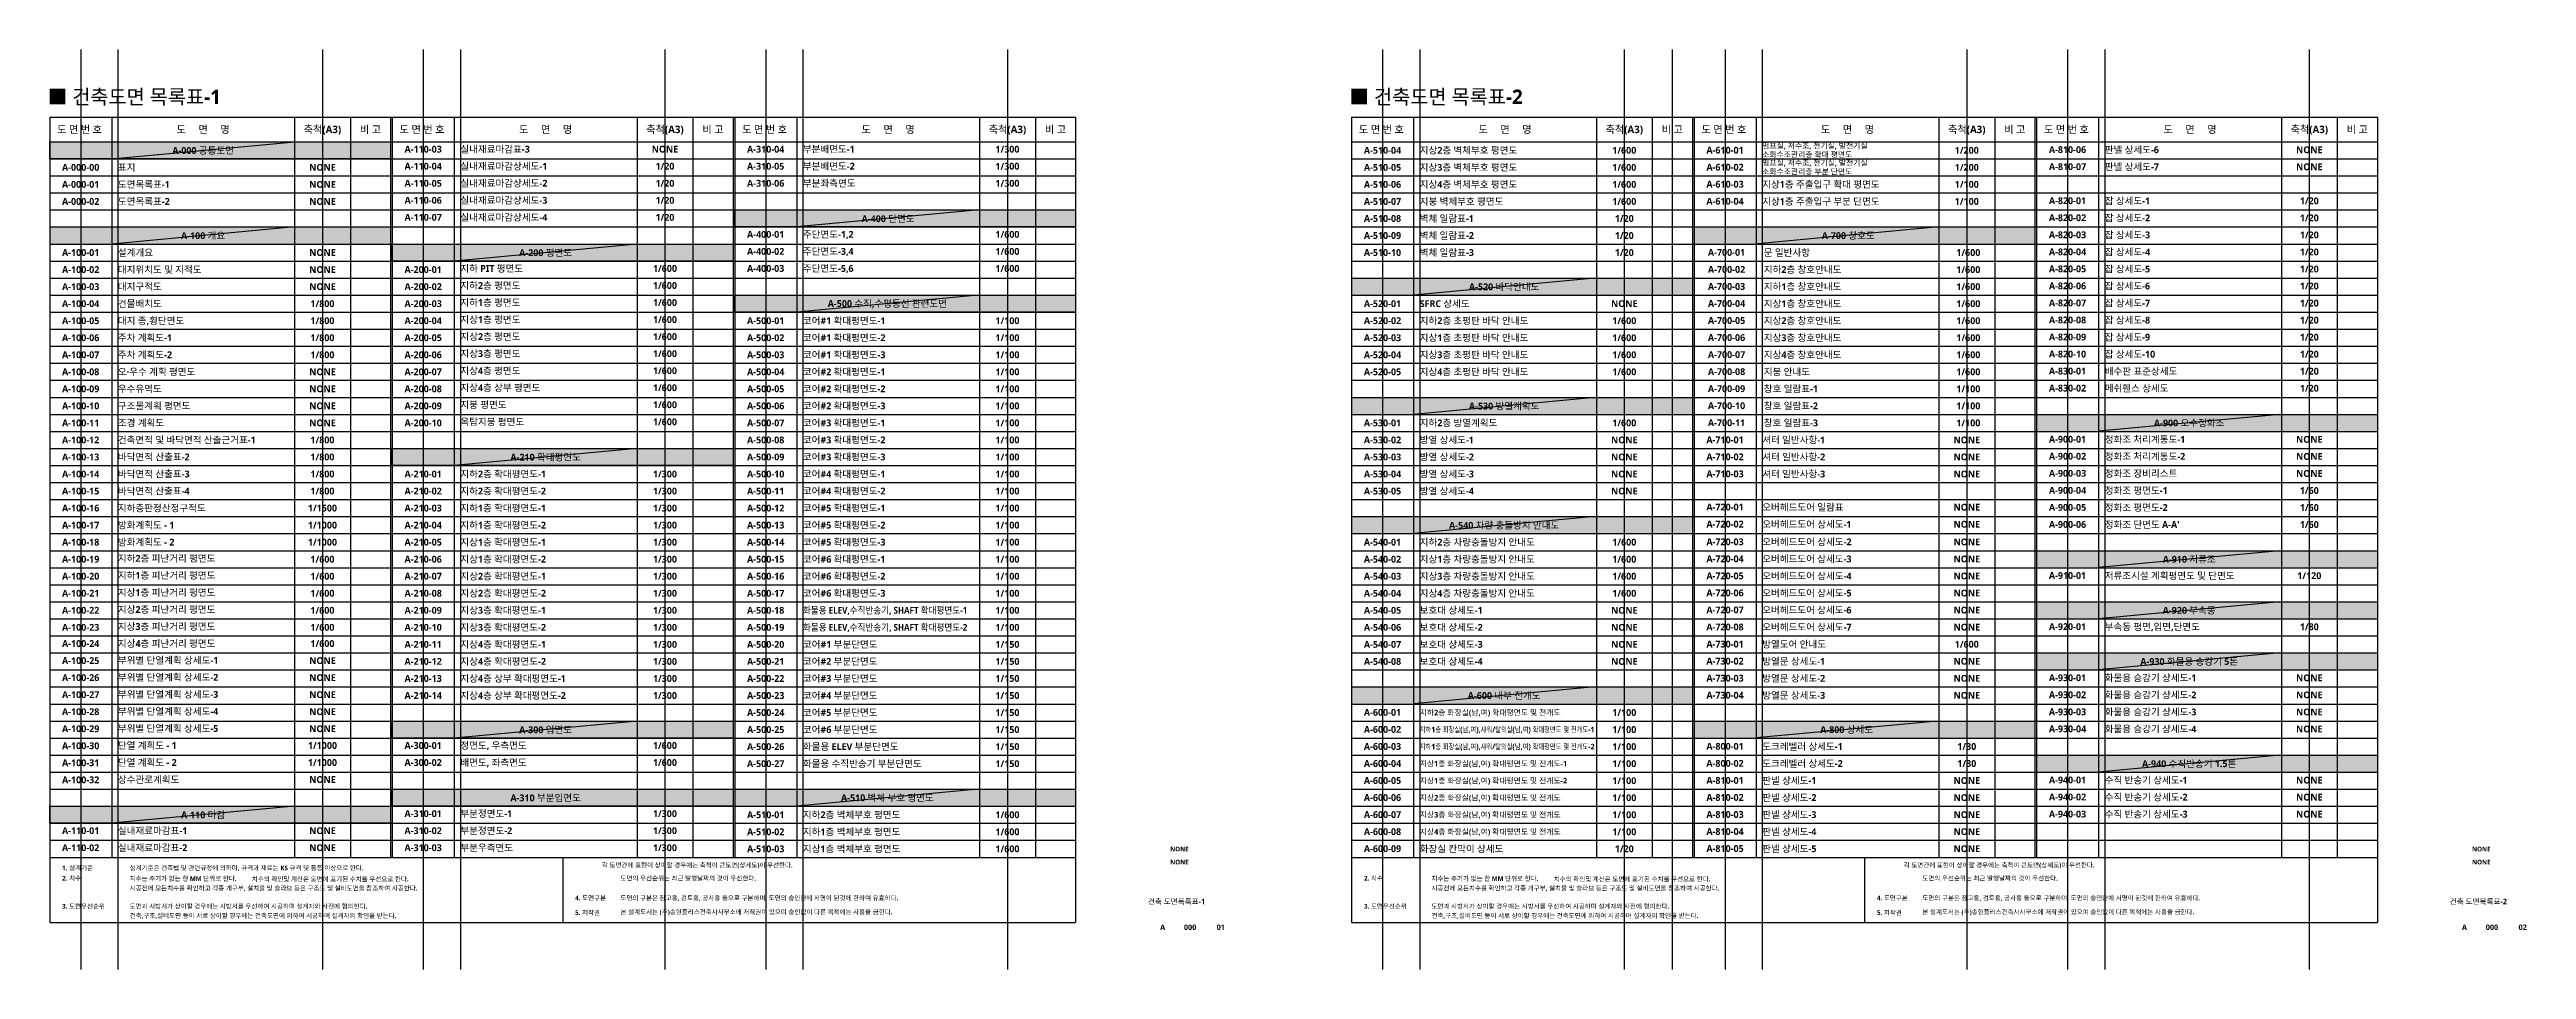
# Model space of a CAD drawing. Header units: millimetres. Extents: x 2420 to 190005487, y -34769 to 455456909.
# Drawn here: x 2420 to 82331, y -34769 to -5069 of the extents above; entities outside this region: 2.
import ezdxf
from ezdxf.enums import TextEntityAlignment as Align

# ---------------------------------------------------------------- set-up
doc = ezdxf.new("R2010")
doc.units = ezdxf.units.MM
doc.header["$LTSCALE"] = 400
doc.header["$MEASUREMENT"] = 0
doc.layers.get('0').update_dxf_attribs({"linetype": 'CONTINUOUS'})
for name, color, linetype in [('A-ANNO-GRA1', 7, 'CONTINUOUS'), ('A-ANNO-GRA3', 252, 'CONTINUOUS'), ('A-ANNO-TEXT1', 7, 'CONTINUOUS'), ('A-ANNO-TITL', 7, 'CONTINUOUS'), ('전면공지', 98, 'CONTINUOUS'), ('지적', 7, 'CONTINUOUS')]:
    doc.layers.add(name, color=color, linetype=linetype)
doc.layers.add('G(그리드1)', color=185, linetype='CONTINUOUS', plot=False)
doc.styles.add('2020음성 1차', font='NanumGothicBold.ttf')
doc.styles.add('SH_대대리576', font='NanumGothicBold.ttf')

msp = doc.modelspace()

# ---------------------------------------------------------------- hatches: boundary and pattern name
at = {"layer": 'A-ANNO-GRA3', "transparency": 33554687}
h = msp.add_hatch(color=256, dxfattribs=at)
h.dxf.hatch_style = 1
h.paths.add_polyline_path([(13425, -8599), (2425, -8599), (2425, -8049), (13425, -8049)])
h = msp.add_hatch(color=256, dxfattribs=at)
h.dxf.hatch_style = 1
h.paths.add_polyline_path([(35524, -10799), (24524, -10799), (24524, -10249), (35524, -10249)])
h = msp.add_hatch(color=256, dxfattribs=at)
h.dxf.hatch_style = 1
h.paths.add_polyline_path([(13425, -11349), (2425, -11349), (2425, -10799), (13425, -10799)])
h = msp.add_hatch(color=256, dxfattribs=at)
h.dxf.hatch_style = 1
h.paths.add_polyline_path([(66475, -11349), (55475, -11349), (55475, -10799), (66475, -10799)])
h = msp.add_hatch(color=256, dxfattribs=at)
h.dxf.hatch_style = 1
h.paths.add_polyline_path([(24475, -11899), (13475, -11899), (13475, -11349), (24475, -11349)])
h = msp.add_hatch(color=256, dxfattribs=at)
h.dxf.hatch_style = 1
h.paths.add_polyline_path([(55425, -12999), (44425, -12999), (44425, -12449), (55425, -12449)])
h = msp.add_hatch(color=256, dxfattribs=at)
h.dxf.hatch_style = 1
h.paths.add_polyline_path([(35525, -13549), (24525, -13549), (24525, -12999), (35525, -12999)])
h = msp.add_hatch(color=256, dxfattribs=at)
h.dxf.hatch_style = 1
h.paths.add_polyline_path([(55425, -16849), (44425, -16849), (44425, -16299), (55425, -16299)])
h = msp.add_hatch(color=256, dxfattribs=at)
h.dxf.hatch_style = 1
h.paths.add_polyline_path([(77525, -17399), (66525, -17399), (66525, -16849), (77525, -16849)])
h = msp.add_hatch(color=256, dxfattribs=at)
h.dxf.hatch_style = 1
h.paths.add_polyline_path([(24475, -18499), (13475, -18499), (13475, -17949), (24475, -17949)])
h = msp.add_hatch(color=256, dxfattribs=at)
h.dxf.hatch_style = 1
h.paths.add_polyline_path([(55425, -20699), (44425, -20699), (44425, -20149), (55425, -20149)])
h = msp.add_hatch(color=256, dxfattribs=at)
h.dxf.hatch_style = 1
h.paths.add_polyline_path([(77525, -21799), (66525, -21799), (66525, -21249), (77525, -21249)])
h = msp.add_hatch(color=256, dxfattribs=at)
h.dxf.hatch_style = 1
h.paths.add_polyline_path([(77525, -23449), (66525, -23449), (66525, -22899), (77525, -22899)])
h = msp.add_hatch(color=256, dxfattribs=at)
h.dxf.hatch_style = 1
h.paths.add_polyline_path([(77525, -25099), (66525, -25099), (66525, -24549), (77525, -24549)])
h = msp.add_hatch(color=256, dxfattribs=at)
h.dxf.hatch_style = 1
h.paths.add_polyline_path([(55424, -26199), (44424, -26199), (44424, -25649), (55424, -25649)])
h = msp.add_hatch(color=256, dxfattribs=at)
h.dxf.hatch_style = 1
h.paths.add_polyline_path([(24474, -27299), (13474, -27299), (13474, -26749), (24474, -26749)])
h = msp.add_hatch(color=256, dxfattribs=at)
h.dxf.hatch_style = 1
h.paths.add_polyline_path([(24475, -27299), (13475, -27299), (13475, -26749), (24475, -26749)])
h = msp.add_hatch(color=256, dxfattribs=at)
h.dxf.hatch_style = 1
h.paths.add_polyline_path([(66474, -27299), (55474, -27299), (55474, -26749), (66474, -26749)])
h = msp.add_hatch(color=256, dxfattribs=at)
h.dxf.hatch_style = 1
h.paths.add_polyline_path([(77525, -28399), (66525, -28399), (66525, -27849), (77525, -27849)])
h = msp.add_hatch(color=256, dxfattribs=at)
h.dxf.hatch_style = 1
h.paths.add_polyline_path([(13425, -30049), (2425, -30049), (2425, -29499), (13425, -29499)])
h = msp.add_hatch(color=256, dxfattribs=at)
h.dxf.hatch_style = 1
h.paths.add_polyline_path([(24475, -29499), (13475, -29499), (13475, -28949), (24475, -28949)])
h = msp.add_hatch(color=256, dxfattribs=at)
h.dxf.hatch_style = 1
h.paths.add_polyline_path([(35525, -29499), (24525, -29499), (24525, -28949), (35525, -28949)])
at = {"layer": '전면공지'}
h = msp.add_hatch(dxfattribs=at)
h.set_pattern_fill('AR-CONC', color=256, scale=16, angle=-9.49, style=0)
h.set_pattern_definition([(40.51, (11363348, 12541261.5), (2833.014353, -732.139701), [304.8, -3352.8]), (345.51, (11363348, 12541261.5), (-52.159262, 3108.041504), [243.84, -2682.24]), (90.961, (11363584, 12541200.5), (2780.863191, 2375.886343), [259.04, -2849.44]), (36.6942, (11363482, 12542063), (4166.99858, -1378.579773), [457.2, -5029.2]), (87.1456, (11363829.2, 12541948.3), (4399.193867, 3278.356057), [388.56, -4274.16]), (341.694, (11363482, 12542063), (4399.19857, 3278.348165), [365.76, -4023.36]), (11.51, (11363849.3, 12541795.7), (2122.861813, -2013.816423), [304.8, -3352.8]), (316.51, (11363849.3, 12541795.7), (1461.188903, 2743.641662), [243.84, -2682.24]), (61.9614, (11364026.2, 12541628), (3584.045211, 729.832811), [259.04, -2849.44]), (28.01, (11363348, 12541261.5), (271.7981618, 1326.2178708), [0, -2649.728, 0, -2722.88, 0, -2692.4]), (358.01, (11363348, 12541261.5), (1318.760218, 1404.6819193), [0, -1552.448, 0, -2588.768, 0, -1026.16]), (318.01, (11362454.1, 12541410.9), (2124.6468194, -448.0944792), [0, -1016, 0, -3169.92, 0, -4206.24]), (308.01, (11362053.3, 12541478), (2404.7063695, 10.490345), [0, -1320.8, 0, -2105.152, 0, -2987.04])])
h.paths.add_polyline_path([(189999372, 455456909), (190005487, 455455891), (190004749, 455451452), (189998633, 455452470)], flags=9)
at = {"layer": '지적', "linetype": 'ByBlock', "ltscale": 0.5}
msp.add_hatch(color=1, dxfattribs=at).paths.add_polyline_path([(188691881, 426398634), (188694772, 426415924)])

# ---------------------------------------------------------------- linework, layer by layer
for points in [[(13425, -8599), (2425, -8599), (2425, -8049), (13425, -8049)], [(35524, -10799), (24524, -10799), (24524, -10249), (35524, -10249)], [(35525, -10799), (24525, -10799), (24525, -10249), (35525, -10249)], [(24475, -11899), (13475, -11899), (13475, -11349), (24475, -11349)], [(35525, -13549), (24525, -13549), (24525, -12999), (35525, -12999)], [(24475, -18499), (13475, -18499), (13475, -17949), (24475, -17949)], [(24475, -18499), (13475, -18499), (13475, -17949), (24475, -17949)], [(24474, -27299), (13474, -27299), (13474, -26749), (24474, -26749)], [(24475, -27299), (13475, -27299), (13475, -26749), (24475, -26749)], [(24475, -27299), (13475, -27299), (13475, -26749), (24475, -26749)], [(24475, -27299), (13475, -27299), (13475, -26749), (24475, -26749)], [(13425, -30049), (2425, -30049), (2425, -29499), (13425, -29499)], [(13425, -30049), (2425, -30049), (2425, -29499), (13425, -29499)], [(24475, -29499), (13475, -29499), (13475, -28949), (24475, -28949)], [(24475, -29499), (13475, -29499), (13475, -28949), (24475, -28949)]]:
    msp.add_lwpolyline(points, close=True)
at = {"layer": 'A-ANNO-GRA1'}
for p, q in [((2425, -7249), (2425, -33249)), ((2425, -7249), (35525, -7249)), ((4425, -7249), (4425, -31149)), ((10325, -7249), (10325, -31149)), ((12125, -7249), (12125, -31149)), ((13425, -7249), (13425, -31149)), ((13475, -7249), (13475, -31149)), ((15475, -7249), (15475, -31149)), ((21375, -7249), (21375, -31149)), ((23175, -7249), (23175, -31149)), ((24475, -7249), (24475, -31149)), ((24525, -7249), (24525, -31149)), ((26525, -7249), (26525, -31149)), ((32425, -7249), (32425, -31149)), ((34225, -7249), (34225, -31149)), ((35525, -7249), (35525, -33249)), ((44425, -7249), (44425, -33249)), ((44425, -7249), (77525, -7249)), ((46425, -7249), (46425, -31149)), ((52325, -7249), (52325, -31149)), ((54125, -7249), (54125, -31149)), ((55425, -7249), (55425, -31149)), ((55475, -7249), (55475, -31149)), ((57475, -7249), (57475, -31149)), ((63375, -7249), (63375, -31149)), ((65175, -7249), (65175, -31149)), ((66475, -7249), (66475, -31149)), ((66525, -7249), (66525, -31149)), ((68525, -7249), (68525, -31149)), ((74425, -7249), (74425, -31149)), ((76225, -7249), (76225, -31149)), ((77525, -7249), (77525, -33249)), ((2425, -8049), (35525, -8049)), ((2425, -8599), (35525, -8599)), ((44425, -8049), (77525, -8049)), ((44425, -8599), (77525, -8599)), ((2425, -9149), (35525, -9149)), ((44425, -9149), (77525, -9149)), ((2425, -9699), (35525, -9699)), ((2425, -10249), (35525, -10249)), ((44425, -9699), (77525, -9699)), ((44425, -10249), (77525, -10249)), ((2425, -10799), (35525, -10799)), ((44425, -10799), (77525, -10799)), ((2425, -11349), (35525, -11349)), ((2425, -11899), (35525, -11899)), ((44425, -11349), (77525, -11349)), ((44425, -11899), (77525, -11899)), ((2425, -12449), (35525, -12449)), ((44425, -12449), (77525, -12449)), ((2425, -12999), (35525, -12999)), ((2425, -13549), (35525, -13549)), ((44425, -12999), (77525, -12999)), ((44425, -13549), (77525, -13549)), ((2425, -14099), (35525, -14099)), ((44425, -14099), (77525, -14099)), ((2425, -14649), (35525, -14649)), ((44425, -14649), (77525, -14649)), ((2425, -15199), (35525, -15199)), ((2425, -15749), (35525, -15749)), ((44425, -15199), (77525, -15199)), ((44425, -15749), (77525, -15749)), ((2425, -16299), (35525, -16299)), ((44425, -16299), (77525, -16299)), ((2425, -16849), (35525, -16849)), ((2425, -17399), (35525, -17399)), ((44425, -16849), (77525, -16849)), ((44425, -17399), (77525, -17399)), ((2425, -17949), (35525, -17949)), ((44425, -17949), (77525, -17949)), ((2425, -18499), (35525, -18499)), ((2425, -19049), (35525, -19049)), ((44425, -18499), (77525, -18499)), ((44425, -19049), (77525, -19049)), ((2425, -19599), (35525, -19599)), ((44425, -19599), (77525, -19599)), ((2425, -20149), (35525, -20149)), ((2425, -20699), (35525, -20699)), ((44425, -20149), (77525, -20149)), ((44425, -20699), (77525, -20699)), ((2425, -21249), (35525, -21249)), ((44425, -21249), (77525, -21249)), ((2425, -21799), (35525, -21799)), ((2425, -22349), (35525, -22349)), ((44425, -21799), (77525, -21799)), ((44425, -22349), (77525, -22349)), ((2425, -22899), (35525, -22899)), ((44425, -22899), (77525, -22899)), ((2425, -23449), (35525, -23449)), ((44425, -23449), (77525, -23449)), ((2425, -23999), (35525, -23999)), ((2425, -24549), (35525, -24549)), ((44425, -23999), (77525, -23999)), ((44425, -24549), (77525, -24549)), ((2425, -25099), (35525, -25099)), ((44425, -25099), (77525, -25099)), ((2425, -25649), (35525, -25649)), ((2425, -26199), (35525, -26199)), ((44425, -25649), (77525, -25649)), ((44425, -26199), (77525, -26199)), ((2425, -26749), (35525, -26749)), ((44425, -26749), (77525, -26749)), ((2425, -27299), (35525, -27299)), ((2425, -27849), (35525, -27849)), ((44425, -27299), (77525, -27299)), ((44425, -27849), (77525, -27849)), ((2425, -28399), (35525, -28399)), ((44425, -28399), (77525, -28399)), ((2425, -28949), (35525, -28949)), ((2425, -29499), (35525, -29499)), ((44425, -28949), (77525, -28949)), ((44425, -29499), (77525, -29499)), ((2425, -30049), (35525, -30049)), ((44425, -30049), (77525, -30049)), ((2425, -30599), (35525, -30599)), ((2425, -31149), (35525, -31149)), ((18975, -31149), (18975, -33249)), ((44425, -30599), (77525, -30599)), ((44425, -31149), (77525, -31149)), ((60975, -31149), (60975, -33249)), ((2425, -33249), (35525, -33249)), ((44425, -33249), (77525, -33249))]:
    msp.add_line(p, q, dxfattribs=at)
at = {"layer": 'G(그리드1)'}
for p, q in [((3425, -5069), (3425, -34769)), ((4625, -5069), (4625, -34769)), ((11225, -5069), (11225, -34769)), ((14475, -5069), (14475, -34769)), ((15675, -5069), (15675, -34769)), ((22275, -5069), (22275, -34769)), ((25525, -5069), (25525, -34769)), ((26725, -5069), (26725, -34769)), ((33325, -5069), (33325, -34769)), ((45425, -5069), (45425, -34769)), ((46625, -5069), (46625, -34769)), ((53225, -5069), (53225, -34769)), ((54775, -34769), (54775, -5069)), ((56475, -5069), (56475, -34769)), ((57675, -5069), (57675, -34769)), ((64275, -5069), (64275, -34769)), ((67525, -5069), (67525, -34769)), ((68725, -5069), (68725, -34769)), ((75325, -5069), (75325, -34769)), ((4425, -8599), (10325, -8049)), ((32424, -10249), (26524, -10799)), ((10325, -10799), (4425, -11349)), ((63375, -10799), (57525, -11344)), ((21375, -11349), (15475, -11899)), ((52275, -12449), (46425, -12999)), ((32375, -12999), (26525, -13549)), ((52275, -16299), (46425, -16849)), ((74375, -16849), (68525, -17394)), ((21375, -17949), (15475, -18499)), ((52275, -20149), (46425, -20699)), ((74375, -21249), (68525, -21794)), ((74375, -22899), (68525, -23444)), ((74375, -24549), (68525, -25094)), ((52274, -25649), (46425, -26194)), ((21374, -26749), (15474, -27299)), ((63324, -26749), (57475, -27294)), ((74375, -27849), (68525, -28394)), ((10325, -29499), (4425, -30049)), ((32375, -28949), (26525, -29494))]:
    msp.add_line(p, q, dxfattribs=at)

# ---------------------------------------------------------------- texts
at = {"layer": 'A-ANNO-TEXT1', "style": 'SH_대대리576'}
for s, height, p in [('■ 건축도면 목록표-1', 466.56, (2356, -6830)), ('■ 건축도면 목록표-2', 466.56, (44356, -6830)), ('2. 치수', 150, (2827, -31898)), ('1. 설계기준', 150, (2827, -31566)), ('설계기준은 건축법 및 관련규정에 의하며, 규격과 재료는 KS 규격 및 동등 이상으로 한다.', 150, (5003, -31566)), ('치수는 주기가 없는 한 MM 단위로 한다.', 150, (5003, -31908)), ('치수의 확인및 계산은 도면에 표기된 수치를 우선으로 한다.', 150, (8947, -31927)), ('각 도면간에 표현이 상이할 경우에는 축척이 큰도면(상세도)이 우선한다.', 150, (20240, -31475)), ('도면의 우선순위는 최근 발행날짜의 것이 우선한다.', 150, (20840, -31898)), ('2. 치수', 150, (44827, -31898)), ('치수는 주기가 없는 한 MM 단위로 한다.', 150, (47003, -31908)), ('치수의 확인및 계산은 도면에 표기된 수치를 우선으로 한다.', 150, (50947, -31927)), ('각 도면간에 표현이 상이할 경우에는 축척이 큰도면(상세도)이 우선한다.', 150, (62240, -31475)), ('도면의 우선순위는 최근 발행날짜의 것이 우선한다.', 150, (62840, -31898)), ('3. 도면우선순위', 150, (2827, -32804)), ('시공전에 모든치수를 확인하고 각종 개구부, 설치물 및 슬라브 등은 구조도 및 설비도면을 참조하여 시공한다.', 150, (5003, -32220)), ('도면과 시방서가 상이할 경우에는 시방서를 우선하여 시공하며 설계자와 사전에 협의한다.', 150, (5003, -32804)), ('4. 도면구분', 150, (19376, -32537)), ('도면의 구분은 참고용, 검토용, 공사용 등으로 구분하며, 도면의 승인란에 서명이 된것에 한하여 유효하다.', 150, (20840, -32537)), ('3. 도면우선순위', 150, (44827, -32804)), ('시공전에 모든치수를 확인하고 각종 개구부, 설치물 및 슬라브 등은 구조도 및 설비도면을 참조하여 시공한다.', 150, (47003, -32220)), ('도면과 시방서가 상이할 경우에는 시방서를 우선하여 시공하며 설계자와 사전에 협의한다.', 150, (47003, -32804)), ('4. 도면구분', 150, (61376, -32537)), ('도면의 구분은 참고용, 검토용, 공사용 등으로 구분하며, 도면의 승인란에 서명이 된것에 한하여 유효하다.', 150, (62840, -32537)), ('건축,구조,설비도면 등이 서로 상이할 경우에는 건축도면에 의하여 시공하며 설계자의 확인을 받는다.', 150, (5003, -33107)), ('5. 저작권', 150, (19376, -33008)), ('본 설계도서는 (주)송현플러스건축사사무소에 저작권이 있으며 승인없이 다른 목적에는 사용을 금한다.', 150, (20840, -32989)), ('건축,구조,설비도면 등이 서로 상이할 경우에는 건축도면에 의하여 시공하며 설계자의 확인을 받는다.', 150, (47003, -33107)), ('5. 저작권', 150, (61376, -33008)), ('본 설계도서는 (주)송현플러스건축사사무소에 저작권이 있으며 승인없이 다른 목적에는 사용을 금한다.', 150, (62840, -32989))]:
    msp.add_text(s, height=height, dxfattribs=at).set_placement(p)
for s, height, p in [('도 면 번 호', 240, (3388, -7640)), ('도 면 번 호', 240, (14438, -7640)), ('도 면 번 호', 240, (25488, -7640)), ('도 면 번 호', 240, (45388, -7640)), ('도 면 번 호', 240, (56438, -7640)), ('도 면 번 호', 240, (67488, -7640)), ('A-000 공통도면', 220, (7375, -8324)), ('A-100 개요', 220, (7375, -11074)), ('A-400 단면도', 220, (29474, -10524)), ('A-700 창호도', 220, (60450, -11071)), ('A-200 평면도', 220, (18425, -11624)), ('A-520 바닥안내도', 220, (49350, -12724)), ('A-500 수직,수평동선 관련도면', 220, (29450, -13274)), ('A-530 방열계획도', 220, (49350, -16574)), ('A-900 오수정화조', 220, (71450, -17121)), ('A-210 확대평면도', 220, (18425, -18224)), ('A-540 차량 충돌방지 안내도', 220, (49350, -20424)), ('A-910 저류조', 220, (71450, -21521)), ('A-920 부속동', 220, (71450, -23171)), ('A-930 화물용 승강기 5톤', 220, (71450, -24821)), ('A-600 내부 전개도', 220, (49349, -25921)), ('A-300 입면도', 220, (18424, -27024)), ('A-300 입면도', 220, (18425, -27024)), ('A-800 상세도', 220, (60399, -27021)), ('A-940 수직반송기 1.5톤', 220, (71450, -28121)), ('A-310 부분입면도', 220, (18425, -29224)), ('A-510 벽체 부호 평면도', 220, (29450, -29221)), ('A-110 마감', 220, (7375, -29774))]:
    msp.add_text(s, height=height, dxfattribs=at).set_placement(p, align=Align.MIDDLE)
at = {"layer": 'A-ANNO-TEXT1'}
for s, height, style, p in [('도     면     명', 240, 'SH_대대리576', (7375, -7649)), ('축척(A3)', 240, 'SH_대대리576', (11225, -7649)), ('비 고', 240, 'SH_대대리576', (12775, -7649)), ('도     면     명', 240, 'SH_대대리576', (18425, -7649)), ('축척(A3)', 240, 'SH_대대리576', (22275, -7649)), ('비 고', 240, 'SH_대대리576', (23825, -7649)), ('도     면     명', 240, 'SH_대대리576', (29475, -7649)), ('축척(A3)', 240, 'SH_대대리576', (33325, -7649)), ('비 고', 240, 'SH_대대리576', (34875, -7649)), ('도     면     명', 240, 'SH_대대리576', (49375, -7649)), ('축척(A3)', 240, 'SH_대대리576', (53225, -7649)), ('비 고', 240, 'SH_대대리576', (54775, -7649)), ('도     면     명', 240, 'SH_대대리576', (60425, -7649)), ('축척(A3)', 240, 'SH_대대리576', (64275, -7649)), ('비 고', 240, 'SH_대대리576', (65825, -7649)), ('도     면     명', 240, 'SH_대대리576', (71475, -7649)), ('축척(A3)', 240, 'SH_대대리576', (75325, -7649)), ('비 고', 240, 'SH_대대리576', (76875, -7649)), ('A-000-00', 220, 'SH_대대리576', (3425, -8874)), ('NONE', 220, 'SH_대대리576', (11225, -8874)), ('A-110-03', 220, 'SH_대대리576', (14475, -8288)), ('A-110-04', 220, 'SH_대대리576', (14475, -8838)), ('NONE', 220, 'SH_대대리576', (22275, -8288)), ('1/20', 220, 'SH_대대리576', (22275, -8838)), ('A-310-04', 220, 'SH_대대리576', (25524, -8288)), ('A-310-05', 220, 'SH_대대리576', (25524, -8838)), ('1/300', 220, 'SH_대대리576', (33324, -8288)), ('1/300', 220, 'SH_대대리576', (33324, -8838)), ('A-510-04', 220, 'SH_대대리576', (45425, -8324)), ('A-510-05', 220, 'SH_대대리576', (45425, -8874)), ('1/600', 220, 'SH_대대리576', (53225, -8324)), ('1/600', 220, 'SH_대대리576', (53225, -8874)), ('A-610-01', 220, 'SH_대대리576', (56475, -8319)), ('A-610-02', 220, 'SH_대대리576', (56475, -8869)), ('1/200', 220, 'SH_대대리576', (64275, -8324)), ('1/200', 220, 'SH_대대리576', (64275, -8874)), ('A-000-01', 220, 'SH_대대리576', (3425, -9424)), ('NONE', 220, 'SH_대대리576', (11225, -9424)), ('A-110-05', 220, 'SH_대대리576', (14475, -9388)), ('1/20', 220, 'SH_대대리576', (22275, -9388)), ('A-310-06', 220, 'SH_대대리576', (25524, -9388)), ('1/300', 220, 'SH_대대리576', (33324, -9388)), ('A-510-06', 220, 'SH_대대리576', (45425, -9424)), ('1/600', 220, 'SH_대대리576', (53225, -9424)), ('A-610-03', 220, 'SH_대대리576', (56475, -9419)), ('1/100', 220, 'SH_대대리576', (64275, -9424)), ('A-000-02', 220, 'SH_대대리576', (3425, -9974)), ('NONE', 220, 'SH_대대리576', (11225, -9974)), ('A-110-06', 220, 'SH_대대리576', (14475, -9938)), ('A-110-07', 220, 'SH_대대리576', (14475, -10488)), ('1/20', 220, 'SH_대대리576', (22275, -9938)), ('1/20', 220, 'SH_대대리576', (22275, -10488)), ('A-510-07', 220, 'SH_대대리576', (45425, -9974)), ('1/600', 220, 'SH_대대리576', (53225, -9974)), ('A-610-04', 220, 'SH_대대리576', (56475, -9969)), ('1/100', 220, 'SH_대대리576', (64275, -9974)), ('A-820-01', 220, 'SH_대대리576', (67525, -9951)), ('A-820-02', 220, 'SH_대대리576', (67525, -10501)), ('1/20', 220, 'SH_대대리576', (75325, -9956)), ('A-400-01', 220, 'SH_대대리576', (25524, -11038)), ('1/600', 220, 'SH_대대리576', (33324, -11038)), ('A-510-08', 220, 'SH_대대리576', (45425, -10524)), ('A-510-09', 220, 'SH_대대리576', (45425, -11074)), ('1/20', 220, 'SH_대대리576', (53225, -10524)), ('1/20', 220, 'SH_대대리576', (53225, -11074)), ('A-820-03', 220, 'SH_대대리576', (67525, -11051)), ('1/20', 220, 'SH_대대리576', (75325, -10506)), ('1/20', 220, 'SH_대대리576', (75325, -11056)), ('A-100-01', 220, 'SH_대대리576', (3425, -11624)), ('NONE', 220, 'SH_대대리576', (11225, -11624)), ('A-400-02', 220, 'SH_대대리576', (25524, -11588)), ('1/600', 220, 'SH_대대리576', (33324, -11588)), ('A-510-10', 220, 'SH_대대리576', (45425, -11624)), ('1/20', 220, 'SH_대대리576', (53225, -11624)), ('A-700-01', 220, 'SH_대대리576', (56525, -11619)), ('1/600', 220, 'SH_대대리576', (64325, -11624)), ('A-820-04', 220, 'SH_대대리576', (67525, -11601)), ('1/20', 220, 'SH_대대리576', (75325, -11606)), ('A-100-02', 220, 'SH_대대리576', (3425, -12174)), ('A-100-03', 220, 'SH_대대리576', (3425, -12724)), ('NONE', 220, 'SH_대대리576', (11225, -12174)), ('NONE', 220, 'SH_대대리576', (11225, -12724)), ('A-200-01', 220, '2020음성 1차', (14475, -12174)), ('A-200-02', 220, '2020음성 1차', (14475, -12724)), ('1/600', 220, 'SH_대대리576', (22275, -12138)), ('1/600', 220, 'SH_대대리576', (22275, -12688)), ('A-400-03', 220, 'SH_대대리576', (25524, -12138)), ('1/600', 220, 'SH_대대리576', (33324, -12138)), ('A-700-02', 220, 'SH_대대리576', (56525, -12169)), ('A-700-03', 220, 'SH_대대리576', (56525, -12719)), ('1/600', 220, 'SH_대대리576', (64325, -12174)), ('1/600', 220, 'SH_대대리576', (64325, -12724)), ('A-820-05', 220, 'SH_대대리576', (67525, -12151)), ('A-820-06', 220, 'SH_대대리576', (67525, -12701)), ('1/20', 220, 'SH_대대리576', (75325, -12156)), ('1/20', 220, 'SH_대대리576', (75325, -12706)), ('A-100-04', 220, 'SH_대대리576', (3425, -13274)), ('1/800', 220, 'SH_대대리576', (11225, -13274)), ('A-200-03', 220, '2020음성 1차', (14475, -13274)), ('1/600', 220, 'SH_대대리576', (22275, -13238)), ('A-520-01', 220, 'SH_대대리576', (45425, -13274)), ('NONE', 220, 'SH_대대리576', (53225, -13274)), ('A-700-04', 220, 'SH_대대리576', (56525, -13269)), ('1/600', 220, 'SH_대대리576', (64325, -13274)), ('A-820-07', 220, 'SH_대대리576', (67525, -13251)), ('1/20', 220, 'SH_대대리576', (75325, -13256)), ('A-100-05', 220, 'SH_대대리576', (3425, -13824)), ('A-100-06', 220, 'SH_대대리576', (3425, -14374)), ('1/800', 220, 'SH_대대리576', (11225, -13824)), ('1/800', 220, 'SH_대대리576', (11225, -14374)), ('A-200-04', 220, '2020음성 1차', (14475, -13824)), ('A-200-05', 220, '2020음성 1차', (14475, -14374)), ('1/600', 220, 'SH_대대리576', (22275, -13788)), ('1/600', 220, 'SH_대대리576', (22275, -14338)), ('A-500-01', 220, 'SH_대대리576', (25525, -13824)), ('A-500-02', 220, 'SH_대대리576', (25525, -14374)), ('1/100', 220, 'SH_대대리576', (33325, -13824)), ('1/100', 220, 'SH_대대리576', (33325, -14374)), ('A-520-02', 220, 'SH_대대리576', (45425, -13824)), ('A-520-03', 220, 'SH_대대리576', (45425, -14374)), ('1/600', 220, 'SH_대대리576', (53225, -13824)), ('1/600', 220, 'SH_대대리576', (53225, -14374)), ('A-700-05', 220, 'SH_대대리576', (56525, -13819)), ('A-700-06', 220, 'SH_대대리576', (56525, -14369)), ('1/600', 220, 'SH_대대리576', (64325, -13824)), ('1/600', 220, 'SH_대대리576', (64325, -14374)), ('A-820-08', 220, 'SH_대대리576', (67525, -13801)), ('A-820-09', 220, 'SH_대대리576', (67525, -14351)), ('1/20', 220, 'SH_대대리576', (75325, -13806)), ('1/20', 220, 'SH_대대리576', (75325, -14356)), ('A-100-07', 220, 'SH_대대리576', (3425, -14924)), ('1/800', 220, 'SH_대대리576', (11225, -14924)), ('A-200-06', 220, '2020음성 1차', (14475, -14924)), ('1/600', 220, 'SH_대대리576', (22275, -14888)), ('A-500-03', 220, 'SH_대대리576', (25525, -14924)), ('1/100', 220, 'SH_대대리576', (33325, -14924)), ('A-520-04', 220, 'SH_대대리576', (45425, -14924)), ('1/600', 220, 'SH_대대리576', (53225, -14924)), ('A-700-07', 220, 'SH_대대리576', (56525, -14919)), ('1/600', 220, 'SH_대대리576', (64325, -14924)), ('A-820-10', 220, 'SH_대대리576', (67525, -14901)), ('1/20', 220, 'SH_대대리576', (75325, -14906)), ('A-100-08', 220, 'SH_대대리576', (3425, -15474)), ('A-100-09', 220, 'SH_대대리576', (3425, -16024)), ('NONE', 220, 'SH_대대리576', (11225, -15474)), ('NONE', 220, 'SH_대대리576', (11225, -16024)), ('A-200-07', 220, '2020음성 1차', (14475, -15474)), ('A-200-08', 220, '2020음성 1차', (14475, -16024)), ('1/600', 220, 'SH_대대리576', (22275, -15438)), ('1/600', 220, 'SH_대대리576', (22275, -15988)), ('A-500-04', 220, 'SH_대대리576', (25525, -15474)), ('A-500-05', 220, 'SH_대대리576', (25525, -16024)), ('1/100', 220, 'SH_대대리576', (33325, -15474)), ('1/100', 220, 'SH_대대리576', (33325, -16024)), ('A-520-05', 220, 'SH_대대리576', (45425, -15474)), ('1/600', 220, 'SH_대대리576', (53225, -15474)), ('A-700-08', 220, 'SH_대대리576', (56525, -15469)), ('A-700-09', 220, 'SH_대대리576', (56525, -16019)), ('1/600', 220, 'SH_대대리576', (64325, -15474)), ('1/100', 220, 'SH_대대리576', (64325, -16024)), ('A-830-01', 220, 'SH_대대리576', (67525, -15451)), ('A-830-02', 220, 'SH_대대리576', (67525, -16001)), ('1/20', 220, 'SH_대대리576', (75325, -15456)), ('1/20', 220, 'SH_대대리576', (75325, -16006)), ('A-100-10', 220, 'SH_대대리576', (3425, -16574)), ('NONE', 220, 'SH_대대리576', (11225, -16574)), ('A-200-09', 220, '2020음성 1차', (14475, -16574)), ('1/600', 220, 'SH_대대리576', (22275, -16538)), ('A-500-06', 220, 'SH_대대리576', (25525, -16574)), ('1/100', 220, 'SH_대대리576', (33325, -16574)), ('A-700-10', 220, 'SH_대대리576', (56525, -16569)), ('1/100', 220, 'SH_대대리576', (64325, -16574)), ('A-100-11', 220, 'SH_대대리576', (3425, -17124)), ('A-100-12', 220, 'SH_대대리576', (3425, -17674)), ('NONE', 220, 'SH_대대리576', (11225, -17124)), ('1/800', 220, 'SH_대대리576', (11225, -17674)), ('A-200-10', 220, '2020음성 1차', (14475, -17124)), ('1/600', 220, 'SH_대대리576', (22275, -17088)), ('A-500-07', 220, 'SH_대대리576', (25525, -17124)), ('A-500-08', 220, 'SH_대대리576', (25525, -17674)), ('1/100', 220, 'SH_대대리576', (33325, -17124)), ('1/100', 220, 'SH_대대리576', (33325, -17674)), ('A-530-01', 220, 'SH_대대리576', (45425, -17124)), ('A-530-02', 220, 'SH_대대리576', (45425, -17674)), ('NONE', 220, 'SH_대대리576', (53225, -17674)), ('1/600', 220, 'SH_대대리576', (53225, -17124)), ('A-710-01', 220, 'SH_대대리576', (56475, -17669)), ('A-700-11', 220, 'SH_대대리576', (56525, -17119)), ('NONE', 220, 'SH_대대리576', (64275, -17674)), ('1/100', 220, 'SH_대대리576', (64325, -17124)), ('A-900-01', 220, 'SH_대대리576', (67525, -17651)), ('NONE', 220, 'SH_대대리576', (75325, -17656)), ('A-100-13', 220, 'SH_대대리576', (3425, -18224)), ('1/800', 220, 'SH_대대리576', (11225, -18224)), ('A-500-09', 220, 'SH_대대리576', (25525, -18224)), ('1/100', 220, 'SH_대대리576', (33325, -18224)), ('A-530-03', 220, 'SH_대대리576', (45425, -18224)), ('NONE', 220, 'SH_대대리576', (53225, -18224)), ('A-710-02', 220, 'SH_대대리576', (56475, -18219)), ('NONE', 220, 'SH_대대리576', (64275, -18224)), ('A-900-02', 220, 'SH_대대리576', (67525, -18201)), ('NONE', 220, 'SH_대대리576', (75325, -18206)), ('A-100-14', 220, 'SH_대대리576', (3425, -18774)), ('1/800', 220, 'SH_대대리576', (11225, -18774)), ('A-210-01', 220, 'SH_대대리576', (14475, -18774)), ('1/300', 220, 'SH_대대리576', (22275, -18774)), ('A-500-10', 220, 'SH_대대리576', (25525, -18774)), ('1/100', 220, 'SH_대대리576', (33325, -18774)), ('A-530-04', 220, 'SH_대대리576', (45425, -18774)), ('NONE', 220, 'SH_대대리576', (53225, -18774)), ('A-900-03', 220, 'SH_대대리576', (67525, -18751)), ('NONE', 220, 'SH_대대리576', (75325, -18756)), ('A-100-15', 220, 'SH_대대리576', (3425, -19324)), ('A-100-16', 220, 'SH_대대리576', (3425, -19874)), ('1/1500', 220, 'SH_대대리576', (11225, -19874)), ('1/800', 220, 'SH_대대리576', (11225, -19324)), ('A-210-02', 220, 'SH_대대리576', (14475, -19324)), ('A-210-03', 220, 'SH_대대리576', (14475, -19874)), ('1/300', 220, 'SH_대대리576', (22275, -19324)), ('1/300', 220, 'SH_대대리576', (22275, -19874)), ('A-500-11', 220, 'SH_대대리576', (25525, -19324)), ('A-500-12', 220, 'SH_대대리576', (25525, -19874)), ('1/100', 220, 'SH_대대리576', (33325, -19324)), ('1/100', 220, 'SH_대대리576', (33325, -19874)), ('A-530-05', 220, 'SH_대대리576', (45425, -19324)), ('NONE', 220, 'SH_대대리576', (53225, -19324)), ('A-900-04', 220, 'SH_대대리576', (67525, -19301)), ('A-900-05', 220, 'SH_대대리576', (67525, -19851)), ('1/60', 220, 'SH_대대리576', (75325, -19306)), ('1/60', 220, 'SH_대대리576', (75325, -19856)), ('A-100-17', 220, 'SH_대대리576', (3425, -20424)), ('1/1000', 220, 'SH_대대리576', (11225, -20424)), ('A-210-04', 220, 'SH_대대리576', (14475, -20424)), ('1/300', 220, 'SH_대대리576', (22275, -20424)), ('A-500-13', 220, 'SH_대대리576', (25525, -20424)), ('1/100', 220, 'SH_대대리576', (33325, -20424)), ('A-900-06', 220, 'SH_대대리576', (67525, -20401)), ('1/60', 220, 'SH_대대리576', (75325, -20406)), ('A-100-18', 220, 'SH_대대리576', (3425, -20974)), ('A-100-19', 220, 'SH_대대리576', (3425, -21524)), ('1/1000', 220, 'SH_대대리576', (11225, -20974)), ('1/600', 220, 'SH_대대리576', (11225, -21524)), ('A-210-05', 220, '2020음성 1차', (14475, -20974)), ('A-210-06', 220, '2020음성 1차', (14475, -21524)), ('1/300', 220, 'SH_대대리576', (22275, -20974)), ('1/300', 220, 'SH_대대리576', (22275, -21524)), ('A-500-14', 220, 'SH_대대리576', (25525, -20974)), ('A-500-15', 220, 'SH_대대리576', (25525, -21524)), ('1/100', 220, 'SH_대대리576', (33325, -20974)), ('1/100', 220, 'SH_대대리576', (33325, -21524)), ('A-540-01', 220, 'SH_대대리576', (45425, -20974)), ('A-540-02', 220, 'SH_대대리576', (45425, -21524)), ('1/600', 220, 'SH_대대리576', (53225, -20974)), ('1/600', 220, 'SH_대대리576', (53225, -21524)), ('A-100-20', 220, 'SH_대대리576', (3425, -22074)), ('1/600', 220, 'SH_대대리576', (11225, -22074)), ('A-210-07', 220, '2020음성 1차', (14475, -22074)), ('1/300', 220, 'SH_대대리576', (22275, -22074)), ('A-500-16', 220, 'SH_대대리576', (25525, -22074)), ('1/100', 220, 'SH_대대리576', (33325, -22074)), ('A-540-03', 220, 'SH_대대리576', (45425, -22074)), ('1/600', 220, 'SH_대대리576', (53225, -22074)), ('A-910-01', 220, 'SH_대대리576', (67525, -22051)), ('1/120', 220, 'SH_대대리576', (75325, -22056)), ('A-100-21', 220, 'SH_대대리576', (3425, -22624)), ('A-100-22', 220, 'SH_대대리576', (3425, -23174)), ('1/600', 220, 'SH_대대리576', (11225, -22624)), ('1/600', 220, 'SH_대대리576', (11225, -23174)), ('A-210-08', 220, '2020음성 1차', (14475, -22624)), ('A-210-09', 220, '2020음성 1차', (14475, -23174)), ('1/300', 220, 'SH_대대리576', (22275, -22624)), ('1/300', 220, 'SH_대대리576', (22275, -23174)), ('A-500-17', 220, 'SH_대대리576', (25525, -22624)), ('A-500-18', 220, 'SH_대대리576', (25525, -23174)), ('1/100', 220, 'SH_대대리576', (33325, -22624)), ('1/100', 220, 'SH_대대리576', (33325, -23174)), ('A-540-04', 220, 'SH_대대리576', (45425, -22624)), ('A-540-05', 220, 'SH_대대리576', (45426, -23174)), ('NONE', 220, 'SH_대대리576', (53226, -23174)), ('1/600', 220, 'SH_대대리576', (53225, -22624)), ('A-720-07', 220, 'SH_대대리576', (56475, -23162)), ('NONE', 220, 'SH_대대리576', (64275, -23166)), ('A-100-23', 220, 'SH_대대리576', (3425, -23724)), ('1/600', 220, 'SH_대대리576', (11225, -23724)), ('A-210-10', 220, '2020음성 1차', (14475, -23724)), ('1/300', 220, 'SH_대대리576', (22275, -23724)), ('A-500-19', 220, 'SH_대대리576', (25525, -23724)), ('1/100', 220, 'SH_대대리576', (33325, -23724)), ('A-540-06', 220, 'SH_대대리576', (45426, -23724)), ('NONE', 220, 'SH_대대리576', (53226, -23724)), ('A-720-08', 220, 'SH_대대리576', (56475, -23712)), ('NONE', 220, 'SH_대대리576', (64275, -23716)), ('A-920-01', 220, 'SH_대대리576', (67525, -23701)), ('1/80', 220, 'SH_대대리576', (75325, -23706)), ('A-100-24', 220, 'SH_대대리576', (3425, -24247)), ('A-100-25', 220, 'SH_대대리576', (3425, -24797)), ('NONE', 220, 'SH_대대리576', (11225, -24797)), ('1/600', 220, 'SH_대대리576', (11225, -24247)), ('A-210-11', 220, '2020음성 1차', (14475, -24274)), ('A-210-12', 220, '2020음성 1차', (14475, -24824)), ('1/300', 220, 'SH_대대리576', (22275, -24274)), ('1/300', 220, 'SH_대대리576', (22275, -24824)), ('A-500-20', 220, 'SH_대대리576', (25525, -24274)), ('A-500-21', 220, 'SH_대대리576', (25525, -24824)), ('1/150', 220, 'SH_대대리576', (33325, -24274)), ('1/150', 220, 'SH_대대리576', (33325, -24824)), ('A-540-07', 220, 'SH_대대리576', (45426, -24274)), ('A-540-08', 220, 'SH_대대리576', (45426, -24824)), ('NONE', 220, 'SH_대대리576', (53226, -24274)), ('NONE', 220, 'SH_대대리576', (53226, -24824)), ('A-730-01', 220, 'SH_대대리576', (56475, -24265)), ('A-730-02', 220, 'SH_대대리576', (56475, -24815)), ('NONE', 220, 'SH_대대리576', (64275, -24820)), ('1/600', 220, 'SH_대대리576', (64275, -24270)), ('A-100-26', 220, 'SH_대대리576', (3425, -25347)), ('NONE', 220, 'SH_대대리576', (11225, -25347)), ('A-210-13', 220, '2020음성 1차', (14475, -25374)), ('1/300', 220, 'SH_대대리576', (22275, -25374)), ('A-500-22', 220, 'SH_대대리576', (25525, -25374)), ('1/150', 220, 'SH_대대리576', (33325, -25374)), ('A-730-03', 220, 'SH_대대리576', (56475, -25365)), ('NONE', 220, 'SH_대대리576', (64275, -25370)), ('A-100-27', 220, 'SH_대대리576', (3425, -25897)), ('A-100-28', 220, 'SH_대대리576', (3425, -26447)), ('NONE', 220, 'SH_대대리576', (11225, -25897)), ('NONE', 220, 'SH_대대리576', (11225, -26447)), ('A-210-14', 220, '2020음성 1차', (14475, -25924)), ('1/300', 220, 'SH_대대리576', (22275, -25924)), ('A-500-23', 220, 'SH_대대리576', (25525, -25924)), ('A-500-24', 220, 'SH_대대리576', (25525, -26474)), ('1/150', 220, 'SH_대대리576', (33325, -25924)), ('1/150', 220, 'SH_대대리576', (33325, -26474)), ('A-600-01', 220, 'SH_대대리576', (45425, -26469)), ('1/100', 220, 'SH_대대리576', (53225, -26474)), ('A-730-04', 220, 'SH_대대리576', (56475, -25915)), ('NONE', 220, 'SH_대대리576', (64275, -25920)), ('A-100-29', 220, 'SH_대대리576', (3425, -26997)), ('NONE', 220, 'SH_대대리576', (11225, -26997)), ('A-500-25', 220, 'SH_대대리576', (25525, -27024)), ('1/150', 220, 'SH_대대리576', (33325, -27024)), ('A-600-02', 220, 'SH_대대리576', (45425, -27019)), ('1/100', 220, 'SH_대대리576', (53225, -27024)), ('A-100-30', 220, 'SH_대대리576', (3425, -27547)), ('1/1000', 220, 'SH_대대리576', (11225, -27538)), ('A-300-01', 220, 'SH_대대리576', (14474, -27538)), ('1/600', 220, 'SH_대대리576', (22274, -27538)), ('A-500-26', 220, 'SH_대대리576', (25525, -27574)), ('1/150', 220, 'SH_대대리576', (33325, -27574)), ('A-600-03', 220, 'SH_대대리576', (45425, -27569)), ('1/100', 220, 'SH_대대리576', (53225, -27574)), ('A-100-31', 220, 'SH_대대리576', (3425, -28097)), ('A-100-32', 220, 'SH_대대리576', (3425, -28647)), ('1/1000', 220, 'SH_대대리576', (11225, -28088)), ('NONE', 220, 'SH_대대리576', (11225, -28638)), ('A-300-02', 220, 'SH_대대리576', (14474, -28088)), ('1/600', 220, 'SH_대대리576', (22274, -28088)), ('A-500-27', 220, 'SH_대대리576', (25525, -28124)), ('1/150', 220, 'SH_대대리576', (33325, -28124)), ('A-600-04', 220, 'SH_대대리576', (45425, -28119)), ('A-600-05', 220, 'SH_대대리576', (45425, -28669)), ('1/100', 220, 'SH_대대리576', (53225, -28124)), ('1/100', 220, 'SH_대대리576', (53225, -28674)), ('A-600-06', 220, 'SH_대대리576', (45425, -29219)), ('1/100', 220, 'SH_대대리576', (53225, -29224)), ('A-110-01', 220, 'SH_대대리576', (3425, -30288)), ('NONE', 220, 'SH_대대리576', (11225, -30288)), ('A-310-01', 220, 'SH_대대리576', (14474, -29738)), ('A-310-02', 220, 'SH_대대리576', (14474, -30288)), ('1/300', 220, 'SH_대대리576', (22274, -29738)), ('1/300', 220, 'SH_대대리576', (22274, -30288)), ('A-510-01', 220, 'SH_대대리576', (25525, -29774)), ('A-510-02', 220, 'SH_대대리576', (25525, -30324)), ('1/600', 220, 'SH_대대리576', (33325, -29774)), ('1/600', 220, 'SH_대대리576', (33325, -30324)), ('A-600-07', 220, 'SH_대대리576', (45425, -29769)), ('A-600-08', 220, 'SH_대대리576', (45425, -30319)), ('1/100', 220, 'SH_대대리576', (53225, -29774)), ('1/100', 220, 'SH_대대리576', (53225, -30324)), ('A-110-02', 220, 'SH_대대리576', (3425, -30838)), ('NONE', 220, 'SH_대대리576', (11225, -30838)), ('A-310-03', 220, 'SH_대대리576', (14474, -30838)), ('1/300', 220, 'SH_대대리576', (22274, -30838)), ('A-510-03', 220, 'SH_대대리576', (25525, -30874)), ('1/600', 220, 'SH_대대리576', (33325, -30874)), ('A-600-09', 220, 'SH_대대리576', (45425, -30869)), ('1/20', 220, 'SH_대대리576', (53225, -30874))]:
    msp.add_text(s, height=height, dxfattribs=dict(at, style=style)).set_placement(p, align=Align.MIDDLE_CENTER)
at = {"layer": 'A-ANNO-TEXT1', "style": 'SH_대대리576'}
for s, height, p in [('표지', 220, (4625, -8874)), ('실내재료마감표-3', 220, (15675, -8288)), ('실내재료마감상세도-1', 220, (15675, -8838)), ('부분배면도-1', 220, (26724, -8288)), ('부분배면도-2', 220, (26724, -8838)), ('지상2층 벽체부호 평면도', 220, (46625, -8324)), ('지상3층 벽체부호 평면도', 220, (46625, -8874)), ('펌프실, 저수조, 전기실, 발전기실', 180, (57675, -8178)), ('소화수조관리층 확대 평면도', 180, (57675, -8461)), ('펌프실, 저수조, 전기실, 발전기실', 180, (57675, -8728)), ('도면목록표-1', 220, (4625, -9424)), ('실내재료마감상세도-2', 220, (15675, -9388)), ('부분좌측면도', 220, (26724, -9388)), ('지상4층 벽체부호 평면도', 220, (46625, -9424)), ('소화수조관리층 부분 단면도', 180, (57675, -9011)), ('지상1층 주출입구 확대 평면도', 220, (57675, -9424)), ('도면목록표-2', 220, (4625, -9974)), ('실내재료마감상세도-3', 220, (15675, -9938)), ('실내재료마감상세도-4', 220, (15675, -10488)), ('지붕 벽체부호 평면도', 220, (46625, -9974)), ('벽체 일람표-1', 220, (46625, -10524)), ('지상1층 주출입구 부분 단면도', 220, (57675, -9974)), ('잡 상세도-1', 220, (68725, -9956)), ('잡 상세도-2', 220, (68725, -10506)), ('주단면도-1,2', 220, (26724, -11038)), ('벽체 일람표-2', 220, (46625, -11074)), ('잡 상세도-3', 220, (68725, -11056)), ('설계개요', 220, (4625, -11624)), ('주단면도-3,4', 220, (26724, -11588)), ('벽체 일람표-3', 220, (46625, -11624)), ('문 일반사항', 220, (57725, -11624)), ('잡 상세도-4', 220, (68725, -11606)), ('대지위치도 및 지적도', 220, (4625, -12174)), ('대지구적도', 220, (4625, -12724)), ('지하 PIT 평면도', 220, (15675, -12138)), ('지하2층 평면도 ', 220, (15675, -12688)), ('주단면도-5,6', 220, (26724, -12138)), ('지하2층 창호안내도', 220, (57725, -12174)), ('지하1층 창호안내도', 220, (57725, -12724)), ('잡 상세도-5', 220, (68725, -12156)), ('잡 상세도-6', 220, (68725, -12706)), ('건물배치도', 220, (4625, -13274)), ('지하1층 평면도 ', 220, (15675, -13238)), ('SFRC 상세도', 220, (46625, -13274)), ('지상1층 창호안내도', 220, (57725, -13274)), ('잡 상세도-7', 220, (68725, -13256)), ('주차 계획도-1', 220, (4625, -14374)), ('대지 종,횡단면도', 220, (4625, -13824)), ('지상1층 평면도 ', 220, (15675, -13788)), ('지상2층 평면도 ', 220, (15675, -14338)), ('코어#1 확대평면도-1', 220, (26725, -13824)), ('코어#1 확대평면도-2', 220, (26725, -14374)), ('지하2층 초평탄 바닥 안내도', 220, (46625, -13824)), ('지상1층 초평탄 바닥 안내도', 220, (46625, -14374)), ('지상2층 창호안내도', 220, (57725, -13824)), ('지상3층 창호안내도', 220, (57725, -14374)), ('잡 상세도-8', 220, (68725, -13806)), ('잡 상세도-9', 220, (68725, -14356)), ('주차 계획도-2', 220, (4625, -14924)), ('지상3층 평면도 ', 220, (15675, -14888)), ('코어#1 확대평면도-3', 220, (26725, -14924)), ('지상3층 초평탄 바닥 안내도', 220, (46625, -14924)), ('지상4층 창호안내도', 220, (57725, -14924)), ('잡 상세도-10', 220, (68725, -14906)), ('오·우수 계획 평면도', 220, (4625, -15474)), ('우수유역도', 220, (4625, -16024)), ('지상4층 평면도 ', 220, (15675, -15438)), ('지상4층 상부 평면도', 220, (15675, -15988)), ('코어#2 확대평면도-1', 220, (26725, -15474)), ('코어#2 확대평면도-2', 220, (26725, -16024)), ('지상4층 초평탄 바닥 안내도', 220, (46625, -15474)), ('지붕 안내도', 220, (57725, -15474)), ('창호 일람표-1', 220, (57725, -16024)), ('배수판 표준상세도', 220, (68725, -15456)), ('메쉬휀스 상세도', 220, (68725, -16006)), ('구조물계획 평면도', 220, (4625, -16574)), ('지붕 평면도', 220, (15675, -16538)), ('코어#2 확대평면도-3', 220, (26725, -16574)), ('창호 일람표-2', 220, (57725, -16574)), ('조경 계획도', 220, (4625, -17124)), ('건축면적 및 바닥면적 산출근거표-1', 220, (4625, -17674)), ('옥탑지붕 평면도', 220, (15675, -17088)), ('코어#3 확대평면도-1', 220, (26725, -17124)), ('코어#3 확대평면도-2', 220, (26725, -17674)), ('지하2층 방열계획도', 220, (46625, -17124)), ('방열 상세도-1', 220, (46625, -17674)), ('셔터 일반사항-1', 220, (57675, -17674)), ('창호 일람표-3', 220, (57725, -17124)), ('정화조 처리계통도-1', 220, (68725, -17656)), ('바닥면적 산출표-2', 220, (4625, -18224)), ('코어#3 확대평면도-3', 220, (26725, -18224)), ('방열 상세도-2', 220, (46625, -18224)), ('셔터 일반사항-2', 220, (57675, -18224)), ('정화조 처리계통도-2', 220, (68725, -18206)), ('바닥면적 산출표-3', 220, (4625, -18774)), ('지하2층 확대평면도-1', 220, (15675, -18774)), ('코어#4 확대평면도-1', 220, (26725, -18774)), ('방열 상세도-3', 220, (46625, -18774)), ('정화조 장비리스트', 220, (68725, -18756)), ('정화조 평면도-1', 220, (68725, -19306)), ('지하층판정산정구적도', 220, (4625, -19874)), ('바닥면적 산출표-4', 220, (4625, -19324)), ('지하2층 확대평면도-2', 220, (15675, -19324)), ('지하1층 확대평면도-1', 220, (15675, -19874)), ('코어#4 확대평면도-2', 220, (26725, -19324)), ('코어#5 확대평면도-1', 220, (26725, -19874)), ('방열 상세도-4', 220, (46625, -19324)), ('정화조 평면도-2', 220, (68725, -19856)), ('방화계획도 - 1', 220, (4625, -20424)), ('지하1층 확대평면도-2', 220, (15675, -20424)), ('코어#5 확대평면도-2', 220, (26725, -20424)), ("정화조 단면도 A-A'", 220, (68725, -20406)), ('지하2층 피난거리 평면도', 220, (4625, -21497)), ('방화계획도 - 2', 220, (4625, -20974)), ('지상1층 확대평면도-1', 220, (15675, -20974)), ('지상1층 확대평면도-2', 220, (15675, -21524)), ('코어#5 확대평면도-3', 220, (26725, -20974)), ('코어#6 확대평면도-1', 220, (26725, -21524)), ('지하2층 차량충돌방지 안내도', 220, (46625, -20974)), ('지상1층 차량충돌방지 안내도', 220, (46625, -21524)), ('지하1층 피난거리 평면도', 220, (4625, -22047)), ('지상2층 확대평면도-1', 220, (15675, -22074)), ('코어#6 확대평면도-2', 220, (26725, -22074)), ('지상3층 차량충돌방지 안내도', 220, (46625, -22074)), ('저류조시설 계획평면도 및 단면도', 220, (68725, -22056)), ('지상1층 피난거리 평면도', 220, (4625, -22597)), ('지상2층 피난거리 평면도', 220, (4625, -23147)), ('지상2층 확대평면도-2', 220, (15675, -22624)), ('지상3층 확대평면도-1', 220, (15675, -23174)), ('코어#6 확대평면도-3', 220, (26725, -22624)), ('지상4층 차량충돌방지 안내도', 220, (46625, -22624)), ('보호대 상세도-1', 220, (46626, -23174)), ('오버헤드도어 상세도-6', 220, (57675, -23166)), ('지상3층 피난거리 평면도', 220, (4625, -23697)), ('지상3층 확대평면도-2', 220, (15675, -23724)), ('보호대 상세도-2', 220, (46626, -23724)), ('오버헤드도어 상세도-7', 220, (57675, -23716)), ('부속동 평면,입면,단면도', 220, (68725, -23706)), ('지상4층 피난거리 평면도', 220, (4625, -24247)), ('부위별 단열계획 상세도-1', 220, (4625, -24788)), ('지상4층 확대평면도-1', 220, (15675, -24274)), ('지상4층 확대평면도-2', 220, (15675, -24824)), ('코어#1 부분단면도', 220, (26725, -24274)), ('코어#2 부분단면도', 220, (26725, -24824)), ('보호대 상세도-3', 220, (46626, -24274)), ('보호대 상세도-4', 220, (46626, -24824)), ('방열도어 안내도', 220, (57675, -24270)), ('방열문 상세도-1', 220, (57675, -24820)), ('부위별 단열계획 상세도-2', 220, (4625, -25338)), ('지상4층 상부 확대평면도-1', 220, (15675, -25374)), ('코어#3 부분단면도', 220, (26725, -25374)), ('방열문 상세도-2', 220, (57675, -25370)), ('부위별 단열계획 상세도-3', 220, (4625, -25888)), ('부위별 단열계획 상세도-4', 220, (4625, -26438)), ('지상4층 상부 확대평면도-2', 220, (15675, -25924)), ('코어#4 부분단면도', 220, (26725, -25924)), ('코어#5 부분단면도', 220, (26725, -26474)), ('지하2층 화장실(남,여) 확대평면도 및 전개도 ', 180, (46625, -26474)), ('방열문 상세도-3', 220, (57675, -25920)), ('부위별 단열계획 상세도-5', 220, (4625, -26988)), ('코어#6 부분단면도', 220, (26725, -27024)), ('단열 계획도 - 1', 220, (4625, -27538)), ('단열 계획도 - 2', 220, (4625, -28088)), ('정면도, 우측면도', 220, (15674, -27538)), ('배면도, 좌측면도', 220, (15674, -28088)), ('화물용 ELEV 부분단면도', 220, (26725, -27574)), ('상수관로계획도', 220, (4625, -28638)), ('화물용 수직반송기 부분단면도', 220, (26725, -28124)), ('지상1층 화장실(남,여) 확대평면도 및 전개도-1', 180, (46625, -28124)), ('지상1층 화장실(남,여) 확대평면도 및 전개도-2', 180, (46625, -28674)), ('지상2층 화장실(남,여) 확대평면도 및 전개도', 180, (46625, -29224)), ('실내재료마감표-1', 220, (4625, -30288)), ('부분정면도-1', 220, (15674, -29738)), ('부분정면도-2', 220, (15674, -30288)), ('지하2층 벽체부호 평면도', 220, (26725, -29774)), ('지하1층 벽체부호 평면도', 220, (26725, -30324)), ('지상3층 화장실(남,여) 확대평면도 및 전개도', 180, (46625, -29774)), ('지상4층 화장실(남,여) 확대평면도 및 전개도', 180, (46625, -30324)), ('실내재료마감표-2', 220, (4625, -30838)), ('부분우측면도', 220, (15674, -30838)), ('지상1층 벽체부호 평면도', 220, (26725, -30874)), ('화장실 칸막이 상세도', 220, (46625, -30874))]:
    msp.add_text(s, height=height, dxfattribs=at).set_placement(p, align=Align.MIDDLE_LEFT)
at = {"layer": 'A-ANNO-TEXT1', "color": 1, "style": 'SH_대대리576'}
for s, p in [('A-810-06', (67525, -8301)), ('A-810-07', (67525, -8851)), ('NONE', (75325, -8306)), ('NONE', (75325, -8856)), ('A-710-03', (56475, -18769)), ('NONE', (64275, -18774)), ('A-720-01', (56475, -19841)), ('NONE', (64275, -19846)), ('A-720-02', (56475, -20391)), ('NONE', (64275, -20396)), ('A-720-03', (56475, -20962)), ('A-720-04', (56475, -21512)), ('NONE', (64275, -20966)), ('NONE', (64275, -21516)), ('A-720-05', (56475, -22062)), ('NONE', (64275, -22066)), ('A-720-06', (56475, -22612)), ('NONE', (64275, -22616)), ('A-930-01', (67525, -25351)), ('NONE', (75325, -25356)), ('A-930-02', (67525, -25901)), ('A-930-03', (67525, -26451)), ('NONE', (75325, -25906)), ('NONE', (75325, -26456)), ('A-930-04', (67525, -27001)), ('NONE', (75325, -27006)), ('A-800-01', (56475, -27565)), ('1/30', (64275, -27570)), ('A-800-02', (56475, -28115)), ('A-810-01', (56475, -28665)), ('NONE', (64275, -28670)), ('1/30', (64275, -28120)), ('A-940-01', (67525, -28651)), ('NONE', (75325, -28656)), ('A-810-02', (56475, -29215)), ('NONE', (64275, -29220)), ('A-940-02', (67525, -29201)), ('NONE', (75325, -29206)), ('A-810-03', (56475, -29765)), ('A-810-04', (56475, -30315)), ('NONE', (64275, -29770)), ('NONE', (64275, -30320)), ('A-940-03', (67525, -29751)), ('NONE', (75325, -29756)), ('A-810-05', (56475, -30865)), ('NONE', (64275, -30870))]:
    msp.add_text(s, height=220, dxfattribs=at).set_placement(p, align=Align.MIDDLE_CENTER)
for s, p in [('판넬 상세도-6', (68725, -8306)), ('판넬 상세도-7', (68725, -8856)), ('셔터 일반사항-3', (57675, -18774)), ('오버헤드도어 일람표', (57675, -19846)), ('오버헤드도어 상세도-1', (57675, -20396)), ('오버헤드도어 상세도-2', (57675, -20966)), ('오버헤드도어 상세도-3', (57675, -21516)), ('오버헤드도어 상세도-4', (57675, -22066)), ('오버헤드도어 상세도-5', (57675, -22616)), ('화물용 승강기 상세도-1', (68725, -25356)), ('화물용 승강기 상세도-2', (68725, -25906)), ('화물용 승강기 상세도-3', (68725, -26456)), ('화물용 승강기 상세도-4', (68725, -27006)), ('도크레벨러 상세도-1', (57675, -27570)), ('도크레벨러 상세도-2', (57675, -28120)), ('판넬 상세도-1', (57675, -28670)), ('수직 반송기 상세도-1', (68725, -28656)), ('판넬 상세도-2', (57675, -29220)), ('수직 반송기 상세도-2', (68725, -29206)), ('판넬 상세도-3', (57675, -29770)), ('판넬 상세도-4', (57675, -30320)), ('수직 반송기 상세도-3', (68725, -29756)), ('판넬 상세도-5', (57675, -30870))]:
    msp.add_text(s, height=220, dxfattribs=at).set_placement(p, align=Align.MIDDLE_LEFT)
at = {"layer": 'A-ANNO-TEXT1', "style": 'SH_대대리576'}
for s, height, width, p in [('화물용 ELEV,수직반송기, SHAFT 확대평면도-1', 220, 0.9, (26725, -23174)), ('화물용 ELEV,수직반송기, SHAFT 확대평면도-2', 220, 0.9, (26725, -23724)), ('지하1층 화장실(남,여),샤워/탈의실(남,여) 확대평면도 및 전개도-1 ', 180, 0.8, (46625, -27024)), ('지하1층 화장실(남,여),샤워/탈의실(남,여) 확대평면도 및 전개도-2 ', 180, 0.8, (46625, -27574))]:
    msp.add_text(s, height=height, dxfattribs=dict(at, width=width)).set_placement(p, align=Align.MIDDLE_LEFT)
at = {"layer": 'A-ANNO-TITL', "style": 'SH_대대리576'}
for s, height, p in [('NONE', 150, (38873, -30881)), ('NONE', 150, (80873, -30881)), ('NONE', 150, (38873, -31303)), ('NONE', 150, (80873, -31303)), ('건축 도면목록표-1', 175, (38778, -32571)), ('건축 도면목록표-2', 175, (80778, -32571)), ('A', 175, (38331, -33406)), ('000', 175, (39217, -33406)), ('01', 175, (40208, -33406)), ('A', 175, (80331, -33406)), ('000', 175, (81217, -33406)), ('02', 175, (82208, -33406))]:
    msp.add_text(s, height=height, dxfattribs=at).set_placement(p, align=Align.MIDDLE)

doc.saveas('drawing.dxf')
